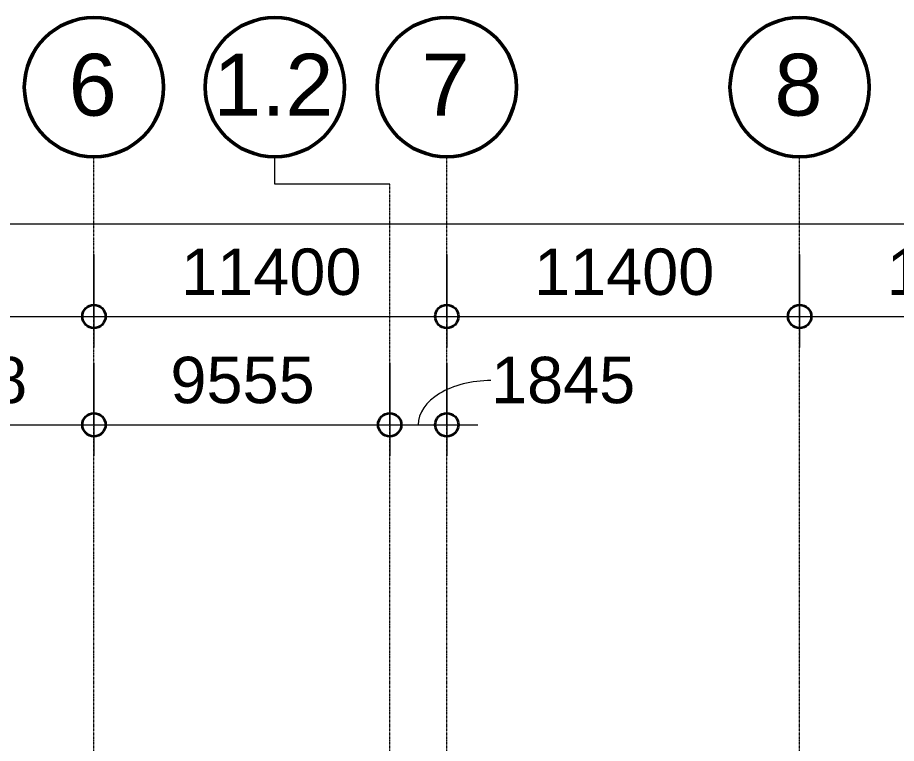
# Model space of a CAD drawing. Header units: millimetres. Extents: x 984 to 425800, y -34355 to 59419.
# Drawn here: x 155948 to 184343, y 35956 to 59419 of the extents above; entities that cross this region are included whole.
import ezdxf

# ---------------------------------------------------------------- set-up
doc = ezdxf.new("R2010")
doc.units = ezdxf.units.MM
doc.linetypes.add('DPA_Grid _ Level 100', pattern=[10, 5.5, -1.6, 1.3, -1.6])
for name, color, linetype, lineweight in [('A-ANNO-DIMS', 1, 'Continuous', 9), ('A-ANNO-DIMS-500', 1, 'Continuous', 9), ('S-GRID', 251, 'Continuous', 9), ('S-GRID-IDEN', 3, 'Continuous', 50)]:
    doc.layers.add(name, color=color, linetype=linetype, lineweight=lineweight)
doc.styles.add('Arial_2', font='arial.ttf', dxfattribs={"height": 2000})
doc.styles.add('Arial_3', font='arial.ttf', dxfattribs={"height": 1500})
doc.dimstyles.new('DPA-DIM-3_0_C-C', dxfattribs={"dimscale": 304.8, "dimtxt": 1530.3891, "dimasz": 2.46063, "dimexe": 3.28084, "dimexo": 0.0625, "dimgap": 0.82021, "dimtad": 1, "dimdec": 0, "dimzin": 0, "dimdsep": 46, "dimtxsty": 'Arial_3', "dimblk1": 'DOTBLANK', "dimblk2": 'DOTBLANK', "dimsah": 1, "dimcen": 0.09, "dimdle": 3.28084, "dimadec": 8, "dimazin": 0, "dimtfac": 1, "dimtdec": 4, "dimtix": 1, "dimtmove": 0, "dimatfit": 3, "dimfxl": 6.56168, "dimfxlon": 1, "dimtvp": 1, "dimtolj": 1, "dimtzin": 0, "dimarcsym": 2})
doc.dimstyles.new('DPA-DIM-3_0_C-C_1', dxfattribs={"dimscale": 304.8, "dimtxt": 1530.3891, "dimasz": 2.46063, "dimexe": 3.28084, "dimexo": 0.0625, "dimgap": 0.82021, "dimtad": 1, "dimdec": 0, "dimzin": 0, "dimdsep": 46, "dimtxsty": 'Arial_3', "dimblk1": 'DOTBLANK', "dimblk2": 'DOTBLANK', "dimsah": 1, "dimcen": 0.09, "dimdle": 3.28084, "dimadec": 8, "dimazin": 0, "dimtfac": 1, "dimtdec": 4, "dimtix": 1, "dimtmove": 1, "dimatfit": 3, "dimfxl": 6.56168, "dimfxlon": 1, "dimtvp": 1, "dimtolj": 1, "dimtzin": 0, "dimarcsym": 2})

# ---------------------------------------------------------------- blocks, each defined once
blk = doc.blocks.new('Grid - 100 Scale-2291345-4110-01 GROUND LEVEL - REFLECTED CEILING PLAN')
at = {"layer": 'S-GRID-IDEN'}
blk.add_circle((0, 0), 4.5, dxfattribs=at)
blk = doc.blocks.new('DIMBLOCK1-4110-01 GROUND LEVEL - REFLECTED CEILING PLAN')
at = {"layer": 'A-ANNO-DIMS-500'}
for p, q in [((103181, 54757), (103181, 51757)), ((103181, 52757), (103181, 54757)), ((392481, 54757), (392481, 51757)), ((392481, 52757), (392481, 54757)), ((102181, 52757), (393481, 52757))]:
    blk.add_line(p, q, dxfattribs=at)
at = {"layer": 'A-ANNO-DIMS-500', "lineweight": 35}
for centre in [(103181, 52757), (392481, 52757)]:
    blk.add_circle(centre, 375, dxfattribs=at)
at = {"layer": 'A-ANNO-DIMS-500', "color": 0, "insert": (244370, 54954), "char_height": 1500, "width": 8306.48, "attachment_point": 1, "line_spacing_factor": 0.941778, "style": 'Arial_3'}
blk.add_mtext('289300', dxfattribs=at)
blk = doc.blocks.new('_DotBlank')
at = {"color": 0, "linetype": 'ByBlock', "lineweight": -2}
blk.add_line((-0.5, 0), (-1, 0), dxfattribs=at)
blk.add_circle((0, 0), 0.5, dxfattribs=at)
blk = doc.blocks.new('DIMBLOCK6-4110-01 GROUND LEVEL - REFLECTED CEILING PLAN')
at = {"layer": 'A-ANNO-DIMS-500'}
for p, q in [((147016, 51757), (147016, 48757)), ((147016, 49757), (147016, 51757)), ((158416, 51757), (158416, 48757)), ((158416, 49757), (158416, 51757)), ((147016, 49757), (158416, 49757))]:
    blk.add_line(p, q, dxfattribs=at)
at = {"layer": 'A-ANNO-DIMS-500', "lineweight": 35}
for centre in [(147016, 49757), (158416, 49757)]:
    blk.add_circle(centre, 375, dxfattribs=at)
at = {"layer": 'A-ANNO-DIMS-500', "color": 0, "insert": (149832, 51954), "char_height": 1500, "width": 6922.07, "attachment_point": 1, "line_spacing_factor": 0.941778, "style": 'Arial_3'}
blk.add_mtext('11400', dxfattribs=at)
blk = doc.blocks.new('DIMBLOCK7-4110-01 GROUND LEVEL - REFLECTED CEILING PLAN')
at = {"layer": 'A-ANNO-DIMS-500'}
for p, q in [((158416, 51757), (158416, 48757)), ((158416, 49757), (158416, 51757)), ((169816, 51757), (169816, 48757)), ((169816, 49757), (169816, 51757)), ((158416, 49757), (169816, 49757))]:
    blk.add_line(p, q, dxfattribs=at)
at = {"layer": 'A-ANNO-DIMS-500', "lineweight": 35}
for centre in [(158416, 49757), (169816, 49757)]:
    blk.add_circle(centre, 375, dxfattribs=at)
at = {"layer": 'A-ANNO-DIMS-500', "color": 0, "insert": (161232, 51954), "char_height": 1500, "width": 6922.07, "attachment_point": 1, "line_spacing_factor": 0.941778, "style": 'Arial_3'}
blk.add_mtext('11400', dxfattribs=at)
blk = doc.blocks.new('DIMBLOCK8-4110-01 GROUND LEVEL - REFLECTED CEILING PLAN')
at = {"layer": 'A-ANNO-DIMS-500'}
for p, q in [((169816, 51757), (169816, 48757)), ((169816, 49757), (169816, 51757)), ((181216, 51757), (181216, 48757)), ((181216, 49757), (181216, 51757)), ((169816, 49757), (181216, 49757))]:
    blk.add_line(p, q, dxfattribs=at)
at = {"layer": 'A-ANNO-DIMS-500', "lineweight": 35}
for centre in [(169816, 49757), (181216, 49757)]:
    blk.add_circle(centre, 375, dxfattribs=at)
at = {"layer": 'A-ANNO-DIMS-500', "color": 0, "insert": (172632, 51954), "char_height": 1500, "width": 6922.07, "attachment_point": 1, "line_spacing_factor": 0.941778, "style": 'Arial_3'}
blk.add_mtext('11400', dxfattribs=at)
blk = doc.blocks.new('DIMBLOCK9-4110-01 GROUND LEVEL - REFLECTED CEILING PLAN')
at = {"layer": 'A-ANNO-DIMS-500'}
for p, q in [((181216, 51757), (181216, 48757)), ((181216, 49757), (181216, 51757)), ((192616, 51757), (192616, 48757)), ((192616, 49757), (192616, 51757)), ((181216, 49757), (192616, 49757))]:
    blk.add_line(p, q, dxfattribs=at)
at = {"layer": 'A-ANNO-DIMS-500', "lineweight": 35}
for centre in [(181216, 49757), (192616, 49757)]:
    blk.add_circle(centre, 375, dxfattribs=at)
at = {"layer": 'A-ANNO-DIMS-500', "color": 0, "insert": (184032, 51954), "char_height": 1500, "width": 6922.07, "attachment_point": 1, "line_spacing_factor": 0.941778, "style": 'Arial_3'}
blk.add_mtext('11400', dxfattribs=at)
blk = doc.blocks.new('DIMBLOCK31-4110-01 GROUND LEVEL - REFLECTED CEILING PLAN')
at = {"layer": 'A-ANNO-DIMS-500'}
for p, q in [((167971, 48257), (167971, 45257)), ((167971, 46257), (167971, 48257)), ((169816, 48257), (169816, 45257)), ((169816, 46257), (169816, 48257)), ((166971, 46257), (170816, 46257))]:
    blk.add_line(p, q, dxfattribs=at)
at = {"layer": 'A-ANNO-DIMS-500', "lineweight": 35}
for centre in [(167971, 46257), (169816, 46257)]:
    blk.add_circle(centre, 375, dxfattribs=at)
at = {"layer": 'A-ANNO-DIMS-500'}
blk.add_ellipse((171243, 46257), major_axis=(2350, 0), ratio=0.607287, start_param=1.570796, end_param=3.141593, dxfattribs=at)
at = {"layer": 'A-ANNO-DIMS-500', "color": 0, "insert": (171243, 48454), "char_height": 1500, "width": 5537.65, "attachment_point": 1, "line_spacing_factor": 0.941778, "style": 'Arial_3'}
blk.add_mtext('1845', dxfattribs=at)
blk = doc.blocks.new('DIMBLOCK33-4110-01 GROUND LEVEL - REFLECTED CEILING PLAN')
at = {"layer": 'A-ANNO-DIMS-500'}
for p, q in [((148218, 48257), (148218, 45257)), ((148218, 46257), (148218, 48257)), ((158416, 48257), (158416, 45257)), ((158416, 46257), (158416, 48257)), ((148218, 46257), (158416, 46257))]:
    blk.add_line(p, q, dxfattribs=at)
at = {"layer": 'A-ANNO-DIMS-500', "lineweight": 35}
for centre in [(148218, 46257), (158416, 46257)]:
    blk.add_circle(centre, 375, dxfattribs=at)
at = {"layer": 'A-ANNO-DIMS-500', "color": 0, "insert": (150433, 48454), "char_height": 1500, "width": 6922.07, "attachment_point": 1, "line_spacing_factor": 0.941778, "style": 'Arial_3'}
blk.add_mtext('10198', dxfattribs=at)
blk = doc.blocks.new('DIMBLOCK34-4110-01 GROUND LEVEL - REFLECTED CEILING PLAN')
at = {"layer": 'A-ANNO-DIMS-500'}
for p, q in [((158416, 48257), (158416, 45257)), ((158416, 46257), (158416, 48257)), ((167971, 48257), (167971, 45257)), ((167971, 46257), (167971, 48257)), ((158416, 46257), (168971, 46257))]:
    blk.add_line(p, q, dxfattribs=at)
at = {"layer": 'A-ANNO-DIMS-500', "lineweight": 35}
for centre in [(158416, 46257), (167971, 46257)]:
    blk.add_circle(centre, 375, dxfattribs=at)
at = {"layer": 'A-ANNO-DIMS-500', "color": 0, "insert": (160886, 48454), "char_height": 1500, "width": 5537.65, "attachment_point": 1, "line_spacing_factor": 0.941778, "style": 'Arial_3'}
blk.add_mtext('9555', dxfattribs=at)

msp = doc.modelspace()

# ---------------------------------------------------------------- linework, layer by layer
at = {"layer": 'S-GRID', "linetype": 'DPA_Grid _ Level 100'}
for p, q in [((158415.8, -30742.3), (158415.8, 54919.2)), ((169815.8, -30742.3), (169815.8, 54919.2)), ((181215.8, -30742.3), (181215.8, 54919.2)), ((167970.8, -30742.3), (167970.8, 54038.7))]:
    msp.add_line(p, q, dxfattribs=at)
at = {"layer": 'S-GRID'}
for p, q in [((164260.3, 54038.7), (164260.3, 54919.2)), ((167970.8, 54038.7), (164260.3, 54038.7))]:
    msp.add_line(p, q, dxfattribs=at)

# ---------------------------------------------------------------- block references
at = {"layer": 'S-GRID-IDEN', "xscale": 499.9999999999995, "yscale": 499.9999999999995, "zscale": 499.9999999999995}
for p in [(158415.8, 57169.2), (164260.3, 57169.2), (169815.8, 57169.2), (181215.8, 57169.2)]:
    msp.add_blockref('Grid - 100 Scale-2291345-4110-01 GROUND LEVEL - REFLECTED CEILING PLAN', p, dxfattribs=at)

# ---------------------------------------------------------------- texts
at = {"layer": 'S-GRID-IDEN', "lineweight": 9, "char_height": 2000, "attachment_point": 1, "style": 'Arial_2'}
for s, insert, width in [('6', (157599.3, 58248.7), 1883.966), ('1.2', (162271.3, 58248.7), 4729.956), ('7', (168999.3, 58248.7), 1883.966), ('8', (180399.3, 58248.7), 1883.966)]:
    msp.add_mtext(s, dxfattribs=dict(at, insert=insert, width=width))

# ---------------------------------------------------------------- dimensions: what is measured, and where the dimension line sits
at = {"layer": 'A-ANNO-DIMS'}
for base, p1, p2, override, picture, middle in [((392480.8, 52757), (103180.8, 54757), (392480.8, 54757), {"dimpost": '<>', "dimfxl": 289300}, 'DIMBLOCK1-4110-01 GROUND LEVEL - REFLECTED CEILING PLAN', (247830.8, 53773.4)), ((158415.8, 49757), (147015.8, 51757), (158415.8, 51757), {"dimpost": '<>', "dimfxl": 11400}, 'DIMBLOCK6-4110-01 GROUND LEVEL - REFLECTED CEILING PLAN', (152715.8, 50772.9)), ((169815.8, 49757), (158415.8, 51757), (169815.8, 51757), {"dimpost": '<>', "dimfxl": 11400}, 'DIMBLOCK7-4110-01 GROUND LEVEL - REFLECTED CEILING PLAN', (164115.8, 50772.9)), ((181215.8, 49757), (169815.8, 51757), (181215.8, 51757), {"dimpost": '<>', "dimfxl": 11400}, 'DIMBLOCK8-4110-01 GROUND LEVEL - REFLECTED CEILING PLAN', (175515.8, 50772.9)), ((192615.8, 49757), (181215.8, 51757), (192615.8, 51757), {"dimpost": '<>', "dimfxl": 11400}, 'DIMBLOCK9-4110-01 GROUND LEVEL - REFLECTED CEILING PLAN', (186915.8, 50772.9)), ((158415.8, 46257), (148217.7, 48257), (158415.8, 48257), {"dimpost": '<>', "dimfxl": 10198.138815}, 'DIMBLOCK33-4110-01 GROUND LEVEL - REFLECTED CEILING PLAN', (153316.7, 47272.9)), ((167970.8, 46257), (158415.8, 48257), (167970.8, 48257), {"dimpost": '<>', "dimfxl": 9555.000007}, 'DIMBLOCK34-4110-01 GROUND LEVEL - REFLECTED CEILING PLAN', (163193.3, 47272.9))]:
    dim = msp.add_linear_dim(base=base, p1=p1, p2=p2, dimstyle='DPA-DIM-3_0_C-C', override=override, dxfattribs=at)
    dim.commit()
    dim.dimension.update_dxf_attribs({"geometry": picture, "text_midpoint": middle})
dim = msp.add_linear_dim(base=(169815.8, 46257), p1=(167970.8, 48257), p2=(169815.8, 48257), dimstyle='DPA-DIM-3_0_C-C_1', override={"dimpost": '<>', "dimfxl": 1844.999993}, dxfattribs=at)
dim.commit()
dim.dimension.update_dxf_attribs({"geometry": 'DIMBLOCK31-4110-01 GROUND LEVEL - REFLECTED CEILING PLAN', "text_midpoint": (174012.3, 47454.4), "dimtype": 160})

doc.saveas('drawing.dxf')
